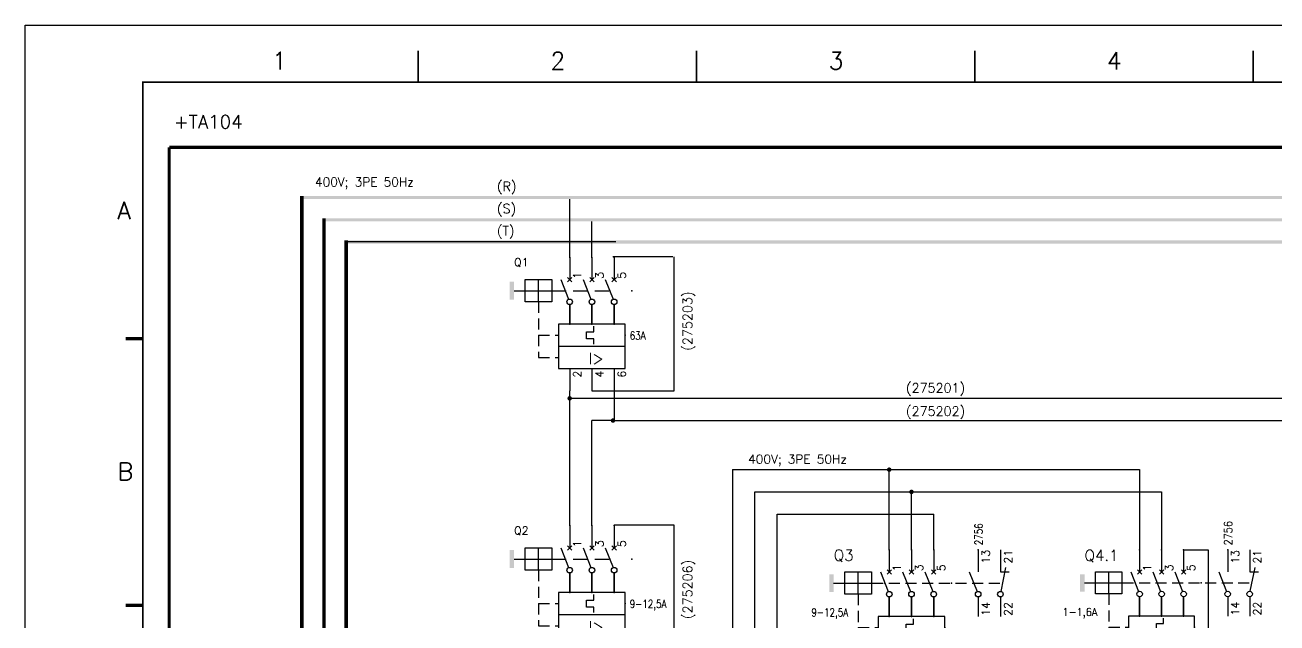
# Model space of a CAD drawing. Extents: x -25 to 1044, y -25744 to 292.
# Drawn here: x 539.1 to 758.6, y -19509.9 to -19405 of the extents above; entities that cross this region are included whole.
import ezdxf
from ezdxf.enums import TextEntityAlignment as Align

# ---------------------------------------------------------------- set-up
doc = ezdxf.new("R2010")
doc.units = 0
doc.header["$LTSCALE"] = 10
doc.header["$MEASUREMENT"] = 0
doc.linetypes.add('DASHDOT', pattern=[1, 0.5, -0.25, 0, -0.25])
doc.linetypes.add('HIDDEN', pattern=[0.375, 0.25, -0.125])
doc.layers.get('0').update_dxf_attribs({"linetype": 'CONTINUOUS'})
for name, color, linetype in [('1', 7, 'CONTINUOUS'), ('10', 5, 'CONTINUOUS'), ('102', 7, 'CONTINUOUS'), ('2', 7, 'CONTINUOUS'), ('DIBUJO', 7, 'CONTINUOUS'), ('NODE', 7, 'CONTINUOUS')]:
    doc.layers.add(name, color=color, linetype=linetype)
doc.styles.add('ROMANS', font='romans')
doc.styles.get("Standard").update_dxf_attribs({"font": 'simplex'})

# ---------------------------------------------------------------- blocks, each defined once
blk = doc.blocks.new('NOD', base_point=(237.5, 170))
at = {"layer": 'NODE'}
blk.add_point((237.5, 170), dxfattribs=at)
blk = doc.blocks.new('KK')
for p, q in [((170.54, 197.03), (170.54, 201.39)), ((175.54, 197.03), (175.54, 201.39)), ((180.54, 197.03), (180.54, 201.41)), ((170.54, 187.03), (170.54, 182.03)), ((175.54, 187.03), (175.54, 182.03)), ((180.54, 187.03), (180.54, 182.03))]:
    blk.add_line(p, q)
for p in [(168.04, 194.53), (183.04, 194.53)]:
    blk.add_point(p)
at = {"layer": '102'}
for p, q in [((170.54, 212.03), (170.54, 207.03)), ((175.54, 212.03), (175.54, 207.03)), ((180.54, 212.03), (180.54, 207.03)), ((168.54, 207.03), (170.31, 202.61)), ((173.54, 207.03), (175.31, 202.61)), ((178.54, 207.03), (180.31, 202.61)), ((170.54, 201.4), (170.54, 197.03)), ((175.54, 201.4), (175.54, 197.03)), ((180.54, 201.4), (180.54, 197.03)), ((183.04, 197.03), (168.04, 197.03)), ((168.04, 197.03), (168.04, 192.03)), ((174.36, 195.31), (175.96, 195.31)), ((174.36, 193.71), (174.36, 195.31)), ((175.96, 195.31), (175.96, 196.53)), ((183.04, 192.03), (183.04, 197.03)), ((168.04, 192.03), (183.04, 192.03)), ((168.04, 192.03), (168.04, 187.03)), ((175.96, 193.71), (174.36, 193.71)), ((175.96, 192.53), (175.96, 193.71)), ((183.04, 187.03), (183.04, 192.03)), ((168.04, 187.03), (183.04, 187.03))]:
    blk.add_line(p, q, dxfattribs=at)
for centre in [(170.54, 202.03), (175.54, 202.03), (180.54, 202.03)]:
    blk.add_circle(centre, 0.625, dxfattribs=at)
for p in [(169.54, 204.53), (174.54, 204.53), (179.54, 204.53), (184.54, 204.53)]:
    blk.add_point(p, dxfattribs=at)
at = {"layer": '2', "linetype": 'HIDDEN'}
for p, q in [((163.54, 202.03), (163.54, 189.53)), ((163.54, 194.53), (168.04, 194.53)), ((163.54, 189.53), (168.04, 189.53))]:
    blk.add_line(p, q, dxfattribs=at)
at = {"layer": '2'}
blk.add_trace([(158.04, 206.53), (157.04, 206.53), (158.04, 202.53), (157.04, 202.53)], dxfattribs=at)
at = {"layer": 'DIBUJO'}
for p, q in [((160.54, 202.03), (160.54, 207.03)), ((160.54, 207.03), (166.54, 207.03)), ((163.54, 202.03), (163.54, 207.03)), ((166.54, 207.03), (166.54, 202.03)), ((171.04, 207.53), (170.04, 206.53)), ((170.04, 207.53), (171.04, 206.53)), ((175.04, 207.53), (176.04, 206.53)), ((176.04, 207.53), (175.04, 206.53)), ((180.04, 207.53), (181.04, 206.53)), ((181.04, 207.53), (180.04, 206.53)), ((158.04, 204.53), (166.54, 204.53)), ((166.54, 202.03), (160.54, 202.03))]:
    blk.add_line(p, q, dxfattribs=at)
at = {"layer": '2'}
for p in [(170.54, 212.03), (175.54, 212.03), (180.54, 212.03), (170.54, 197.03), (175.54, 197.03), (180.54, 197.03)]:
    blk.add_blockref('NOD', p, dxfattribs=at)
at = {"layer": '102'}
blk.add_text('I>', height=2.52, dxfattribs=at).set_placement((176.51, 188.04), align=Align.CENTER)
at = {"layer": 'DIBUJO', "color": 1, "style": 'ROMANS'}
for s, p in [('3', (178.15, 207.2)), ('5', (183.15, 207.2)), ('1', (173.15, 207.2)), ('2', (173.15, 185.01)), ('4', (178.15, 185.01)), ('6', (183.15, 185.01))]:
    blk.add_text(s, height=1.8, rotation=90, dxfattribs=at).set_placement(p)
at = {"layer": 'DIBUJO', "color": 6, "style": 'ROMANS'}
blk.add_attdef('REFERENCIA', (158.04, 210.03), '', height=1.8, dxfattribs=at)
at = {"layer": 'DIBUJO', "color": 6, "style": 'ROMANS', "width": 0.8}
blk.add_attdef('REGULACION', (184.04, 193.53), '', height=1.8, dxfattribs=at)
blk = doc.blocks.new('newcajec')
at = {"layer": '1'}
for points in [[(47.5, 272.5, 0.3, 0.3, 0), (47.5, 277.91, 0.3, 0.3, 0)], [(95.5, 272.5, 0.3, 0.3, 0), (95.5, 277.91, 0.3, 0.3, 0)], [(143.5, 272.5, 0.3, 0.3, 0), (143.5, 277.91, 0.3, 0.3, 0)], [(191.5, 272.5, 0.3, 0.3, 0), (191.5, 277.91, 0.3, 0.3, 0)], [(-2.99, 228.23, 0.6, 0.6, 0), (-0.18, 228.23, 0.6, 0.6, 0)], [(-2.99, 182.23, 0.6, 0.6, 0), (-0.18, 182.23, 0.6, 0.6, 0)]]:
    blk.add_lwpolyline(points, format="xyseb", dxfattribs=at)
at = {"layer": '1', "const_width": 0.3}
blk.add_lwpolyline([(0, 0), (0, 272.5), (383, 272.5), (383, 0)], close=True, dxfattribs=at)
at = {"layer": '1', "style": 'ROMANS'}
for s, p in [('1', (22.29, 274.68)), ('2', (70.29, 274.68)), ('3', (118.29, 274.68)), ('4', (166.29, 274.68)), ('A', (-4.37, 248.84)), ('B', (-4.37, 203.84))]:
    blk.add_text(s, height=3, dxfattribs=at).set_placement(p)
at = {"layer": '10', "style": 'ROMANS'}
for tag, p in [('REV41', (3.5, 18.74)), ('REV43', (77.7, 18.74)), ('REV31', (3.5, 14.58)), ('REV33', (77.7, 14.58)), ('REV21', (3.5, 10.42)), ('REV23', (77.7, 10.42)), ('REV11', (3.5, 6.27)), ('REV13', (77.7, 6.27))]:
    blk.add_attdef(tag, text='', height=2.5, dxfattribs=at).set_placement(p, align=Align.MIDDLE)
for tag, p, height in [('REV42', (8, 17.49), 2.5), ('SHEETNAME1', (100.5, 15.83), 2.5), ('DESIGNCHECK', (180.74, 14.83), 2.5), ('DOCUMENTTYPE', (216.43, 16.8), 2.5), ('NOTA', (305.32, 15.8), 3), ('REV32', (8, 13.33), 2.5), ('SHEETNAME2', (100.5, 11.67), 2.5), ('OBJECT', (216.43, 12.4), 2.5), ('REV22', (8, 9.17), 2.5), ('ORDER', (305.32, 7.3), 4.5), ('SHEETNAME3', (100.5, 7.51), 2.5), ('DRAWINGCHECK', (180.53, 7.71), 2.5), ('CUSTOMER', (216.43, 8.08), 2.5), ('REV12', (8, 5.01), 2.5), ('SHEETNAME4', (100.5, 3.35), 2.5), ('DOCUMENT_ID', (305.32, 0.93), 4.4), ('USER', (180.63, 0.71), 2.5), ('DEPARTMENT', (271.93, 1.05), 2.5)]:
    blk.add_attdef(tag, p, '', height=height, dxfattribs=at)
for tag, width, p, p2 in [('REV44', 1.221199, (84.53, 17.49), (98.48, 17.49)), ('REV34', 1.221199, (84.53, 13.33), (98.48, 13.33)), ('REV24', 1.221199, (84.53, 9.17), (98.48, 9.17)), ('REV14', 1.221199, (84.53, 5.01), (98.48, 5.01)), ('CREATED2', 7.039915, (282.71, 1.05), (301.14, 1.05))]:
    blk.add_attdef(tag, text='', height=2.5, dxfattribs=dict(at, width=width)).set_placement(p, p2, align=Align.FIT)
for tag, p in [('SHEET', (382, 7.43)), ('NEXTSHEET', (382, 0.5))]:
    blk.add_attdef(tag, text='', height=2.5, dxfattribs=at).set_placement(p, align=Align.RIGHT)
blk = doc.blocks.new('IATR1A1C')
for p, q in [((0, -7.5), (0, -3.14)), ((5, -7.5), (5, -3.14)), ((10, -7.5), (10, -3.12)), ((0, -17.5), (0, -22.5)), ((5, -17.5), (5, -22.5)), ((10, -17.5), (10, -22.5))]:
    blk.add_line(p, q)
for p in [(-2.5, -10), (12.5, -10)]:
    blk.add_point(p)
at = {"layer": '102'}
for p, q in [((0, 7.5), (0, 2.5)), ((5, 7.5), (5, 2.5)), ((10, 7.5), (10, 2.5)), ((20, 7.5), (20, 2.5)), ((25, 7.5), (25, 2.5)), ((25.13, -1.89), (26.25, 3.5)), ((-2, 2.5), (-0.23, -1.92)), ((3, 2.5), (4.77, -1.92)), ((8, 2.5), (9.77, -1.92)), ((18, 2.5), (19.77, -1.92)), ((25, 2.5), (27, 2.5)), ((0, -3.12), (0, -7.5)), ((5, -3.12), (5, -7.5)), ((10, -3.12), (10, -7.5)), ((20, -3.12), (20, -7.5)), ((25, -3.12), (25, -7.5)), ((12.5, -7.5), (-2.5, -7.5)), ((-2.5, -7.5), (-2.5, -12.5)), ((5.42, -9.22), (5.42, -8)), ((12.5, -12.5), (12.5, -7.5)), ((3.82, -9.22), (5.42, -9.22)), ((3.82, -10.82), (3.82, -9.22)), ((5.42, -10.82), (3.82, -10.82)), ((5.42, -12), (5.42, -10.82)), ((-2.5, -12.5), (12.5, -12.5)), ((-2.5, -12.5), (-2.5, -17.5)), ((12.5, -17.5), (12.5, -12.5)), ((-2.5, -17.5), (12.5, -17.5))]:
    blk.add_line(p, q, dxfattribs=at)
for centre in [(0, -2.5), (5, -2.5), (10, -2.5), (20, -2.5), (25, -2.5)]:
    blk.add_circle(centre, 0.625, dxfattribs=at)
for p in [(-1, 0), (4, 0), (9, 0), (14, 0), (19, 0)]:
    blk.add_point(p, dxfattribs=at)
at = {"layer": '2', "linetype": 'HIDDEN'}
for p, q in [((-3.86, 0), (25.46, 0)), ((-7, -2.5), (-7, -15)), ((-7, -10), (-2.5, -10)), ((-7, -15), (-2.5, -15))]:
    blk.add_line(p, q, dxfattribs=at)
at = {"layer": '2'}
blk.add_trace([(-12.5, 2), (-13.5, 2), (-12.5, -2), (-13.5, -2)], dxfattribs=at)
at = {"layer": 'DIBUJO'}
for p, q in [((0.5, 3), (-0.5, 2)), ((-0.5, 3), (0.5, 2)), ((4.5, 3), (5.5, 2)), ((5.5, 3), (4.5, 2)), ((9.5, 3), (10.5, 2)), ((10.5, 3), (9.5, 2)), ((-12.5, 0), (-4, 0)), ((-10, -2.5), (-10, 2.5)), ((-10, 2.5), (-4, 2.5)), ((-7, -2.5), (-7, 2.5)), ((-4, 2.5), (-4, -2.5)), ((-4, -2.5), (-10, -2.5))]:
    blk.add_line(p, q, dxfattribs=at)
at = {"layer": '2'}
for p in [(0, 7.5), (5, 7.5), (10, 7.5), (20, 7.5), (0, -7.5), (5, -7.5), (10, -7.5)]:
    blk.add_blockref('NOD', p, dxfattribs=at)
at = {"layer": '102'}
blk.add_text('I>', height=2.52, dxfattribs=at).set_placement((5.97, -16.49), align=Align.CENTER)
at = {"layer": 'DIBUJO', "color": 1, "style": 'ROMANS'}
for s, p in [('13', (22.61, 4.39)), ('21', (27.61, 4.39)), ('1', (2.61, 2.68)), ('3', (7.61, 2.68)), ('5', (12.61, 2.68)), ('14', (22.61, -7.37)), ('22', (27.61, -7.37)), ('2', (2.61, -19.52)), ('4', (7.61, -19.52)), ('6', (12.61, -19.52))]:
    blk.add_text(s, height=1.8, rotation=90, dxfattribs=at).set_placement(p)
at = {"layer": 'DIBUJO', "color": 6, "style": 'ROMANS', "width": 0.8}
for p in [(21, 8.5), (26, 8.5)]:
    blk.add_attdef('PAGCAUXABIERTO1', p, '', height=1.8, rotation=90, dxfattribs=at)
at = {"layer": 'DIBUJO', "color": 6, "style": 'ROMANS'}
blk.add_attdef('REFERENCIA', (-12.5, 5.5), '', height=1.8, dxfattribs=at)
at = {"layer": 'DIBUJO', "color": 6, "style": 'ROMANS', "width": 0.8}
blk.add_attdef('REGULACION', (13.5, -11), '', height=1.8, dxfattribs=at)

msp = doc.modelspace()

# ---------------------------------------------------------------- linework, layer by layer
at = {"layer": '2'}
for p, q in [((634.61, -19445.76), (634.61, -19435.55)), ((638.51, -19445.76), (638.51, -19439.45)), ((634.39, -19470.48), (774.69, -19470.48)), ((634.61, -19492.81), (634.61, -19470.48)), ((638.51, -19492.81), (638.51, -19474.38)), ((642.39, -19474.38), (638.51, -19474.38)), ((642.19, -19474.38), (778.59, -19474.38)), ((663.17, -19482.99), (663.17, -19538.98)), ((690.64, -19482.99), (734.54, -19482.99)), ((690.64, -19497.03), (690.64, -19482.99)), ((734.54, -19482.99), (734.54, -19497.06)), ((667.07, -19542.88), (667.07, -19486.89)), ((694.54, -19497.03), (694.54, -19486.7)), ((694.54, -19486.89), (738.4, -19486.89)), ((738.4, -19486.89), (738.4, -19497.06)), ((670.97, -19546.78), (670.97, -19490.79)), ((698.44, -19497.03), (698.44, -19490.79))]:
    msp.add_line(p, q, dxfattribs=at)
at = {"layer": '2', "color": 7}
for p, q in [((642.69, -19443.04), (595.77, -19443.04)), ((652.69, -19445.67), (642.19, -19445.67)), ((652.91, -19469.16), (652.91, -19445.67)), ((634.61, -19470.48), (634.61, -19469.16)), ((638.51, -19469.16), (652.91, -19469.16)), ((642.41, -19469.16), (642.41, -19474.38)), ((663.17, -19482.99), (690.64, -19482.99)), ((667.07, -19486.89), (694.54, -19486.89)), ((670.97, -19490.79), (698.44, -19490.79)), ((652.91, -19492.72), (642.41, -19492.72)), ((652.91, -19516.21), (652.91, -19492.72)), ((742.26, -19497.06), (746.59, -19497.06)), ((746.59, -19497.06), (746.59, -19520.23))]:
    msp.add_line(p, q, dxfattribs=at)
at = {"layer": '2', "color": 7, "linetype": 'HIDDEN'}
for p, q in [((631.49, -19451.61), (641.63, -19451.61)), ((631.49, -19498.66), (641.63, -19498.66))]:
    msp.add_line(p, q, dxfattribs=at)
at = {"layer": '2', "color": 3, "linetype": 'DASHDOT'}
for points, const_width in [([(564.38, -19426.47), (941.14, -19426.47), (941.14, -19667.63)], 0.601), ([(761.67, -19635.26), (564.38, -19635.26), (564.38, -19426.47)], 0.546)]:
    msp.add_lwpolyline(points, dxfattribs=dict(at, const_width=const_width))
at = {"layer": '2', "color": 7}
for points in [[(587.62, -19435, 0.624, 0.624, 0), (587.62, -19499.81, 0.624, 0.624, 0)], [(591.52, -19438.9, 0.624, 0.624, 0), (591.52, -19499.8, 0.624, 0.624, 0)], [(595.42, -19442.8, 0.624, 0.624, 0), (595.42, -19499.81, 0.624, 0.624, 0)], [(587.62, -19498.35, 0.624, 0.624, 0), (587.62, -19537.93, 0.624, 0.624, 0)], [(591.52, -19498.35, 0.624, 0.624, 0), (591.52, -19537.93, 0.624, 0.624, 0)], [(595.42, -19498.35, 0.624, 0.624, 0), (595.42, -19537.93, 0.624, 0.624, 0)]]:
    msp.add_lwpolyline(points, format="xyseb", dxfattribs=at)
at = {"layer": '2', "color": 7, "const_width": 0.39}
for points in [[(634.41, -19470.48, 1), (634.8, -19470.48, 1)], [(642, -19474.38, 1), (642.39, -19474.38, 1)], [(690.44, -19482.99, 1), (690.83, -19482.99, 1)], [(694.34, -19486.89, 1), (694.73, -19486.89, 1)]]:
    msp.add_lwpolyline(points, format="xyb", close=True, dxfattribs=at)
at = {"layer": '2'}
for points in [[(587.79, -19435), (587.79, -19435.55), (824.68, -19435), (824.68, -19435.55)], [(591.7, -19438.9), (591.7, -19439.45), (824.68, -19438.9), (824.68, -19439.45)], [(595.61, -19442.8), (595.61, -19443.35), (824.69, -19442.8), (824.69, -19443.35)]]:
    msp.add_trace(points, dxfattribs=at)
at = {"layer": 'DIBUJO'}
msp.add_lwpolyline([(539.1, -19405.03), (959.1, -19405.03), (959.1, -19702.03), (539.1, -19702.03), (539.1, -19405.03)], dxfattribs=at)

# ---------------------------------------------------------------- block references
at = {"layer": '2', "color": 7, "xscale": 1.016513761467894, "yscale": 1.016513761467894, "zscale": 1.016513761467894}
msp.add_blockref('newcajec', (559.77, -19692.03), dxfattribs=at)
at = {"layer": '2', "color": 7, "xscale": 0.7798923563961904, "yscale": 0.7798923563961904, "zscale": 0.7798923563961904}
for p, values in [((501.6, -19611.12), {'REFERENCIA': 'Q1', 'REGULACION': '63A'}), ((501.6, -19658.17), {'REFERENCIA': 'Q2', 'REGULACION': '9-12,5A'})]:
    msp.add_blockref('KK', p, dxfattribs=at).add_auto_attribs(values)
at = {"layer": '2', "color": 7}
ref = msp.add_blockref('IATR1A1C', (690.64, -19502.88), dxfattribs=dict(at, xscale=0.7798923563961834, yscale=0.7798923563961834, zscale=0.7798923563961834))
ref.add_attrib('REFERENCIA', 'Q3', (680.89, -19498.98), dxfattribs={"layer": 'DIBUJO', "color": 6, "height": 1.95, "style": 'ROMANS'})
ref.add_attrib('REGULACION', '9-12,5A', (676.99, -19508.72), dxfattribs={"layer": 'DIBUJO', "color": 6, "height": 1.404, "style": 'ROMANS', "width": 0.8})
ref.add_attrib('PAGCAUXABIERTO1', '2756', (707.02, -19496.25), dxfattribs={"layer": 'DIBUJO', "color": 6, "height": 1.404, "rotation": 90, "style": 'ROMANS', "width": 0.8})
ref = msp.add_blockref('IATR1A1C', (734.54, -19502.86), dxfattribs=dict(at, xscale=0.7721706498972182, yscale=0.7721706498972182, zscale=0.7721706498972182))
ref.add_attrib('REFERENCIA', 'Q4.1', (724.89, -19499), dxfattribs={"layer": 'DIBUJO', "color": 6, "height": 1.93, "style": 'ROMANS'})
ref.add_attrib('REGULACION', '1-1,6A', (721.03, -19508.65), dxfattribs={"layer": 'DIBUJO', "color": 6, "height": 1.39, "style": 'ROMANS', "width": 0.9})
ref.add_attrib('PAGCAUXABIERTO1', '2756', (750.76, -19496.29), dxfattribs={"layer": 'DIBUJO', "color": 6, "height": 1.39, "rotation": 90, "style": 'ROMANS', "width": 0.9})

# ---------------------------------------------------------------- texts
at = {"layer": '2', "color": 6}
for s, height, p in [('+TA104', 2.34, (565.2, -19423.15)), ('(R)', 1.638, (621.85, -19434.13)), ('(S)', 1.638, (621.85, -19438.03)), ('(T)', 1.638, (621.85, -19441.93)), ('(275201)', 1.638, (693.57, -19469.48)), ('(275202)', 1.638, (693.57, -19473.55))]:
    msp.add_text(s, height=height, dxfattribs=at).set_placement(p)
at = {"layer": '2', "color": 7}
for p in [(589.94, -19433.33), (665.9, -19481.93)]:
    msp.add_text('400V; 3PE 50Hz', height=1.5598, dxfattribs=at).set_placement(p)
at = {"layer": '2', "color": 6}
for s, p in [('(275203)', (656.09, -19462.14)), ('(275206)', (656.09, -19509.19))]:
    msp.add_text(s, height=1.638, rotation=90, dxfattribs=at).set_placement(p)

doc.saveas('drawing.dxf')
